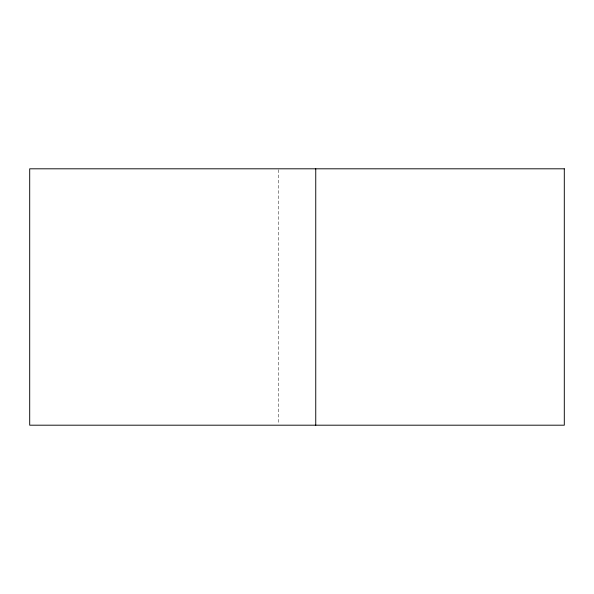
<?xml version="1.0" encoding="UTF-8"?>
<svg xmlns="http://www.w3.org/2000/svg" width="594" height="594" viewBox="0 0 594 594"><rect width="100%" height="100%" fill="white"/><g stroke="black" fill="none" stroke-linecap="round" stroke-linejoin="round"><path stroke-width="0.45" stroke-dasharray="2.97 2.23" d="M278.252 169.736L278.252 424.264"/><path stroke-width="0.89" d="M315.748 168.807L315.748 425.193M564.3 168.807L29.7 168.807L29.7 425.193L564.3 425.193L564.3 168.807"/></g></svg>
